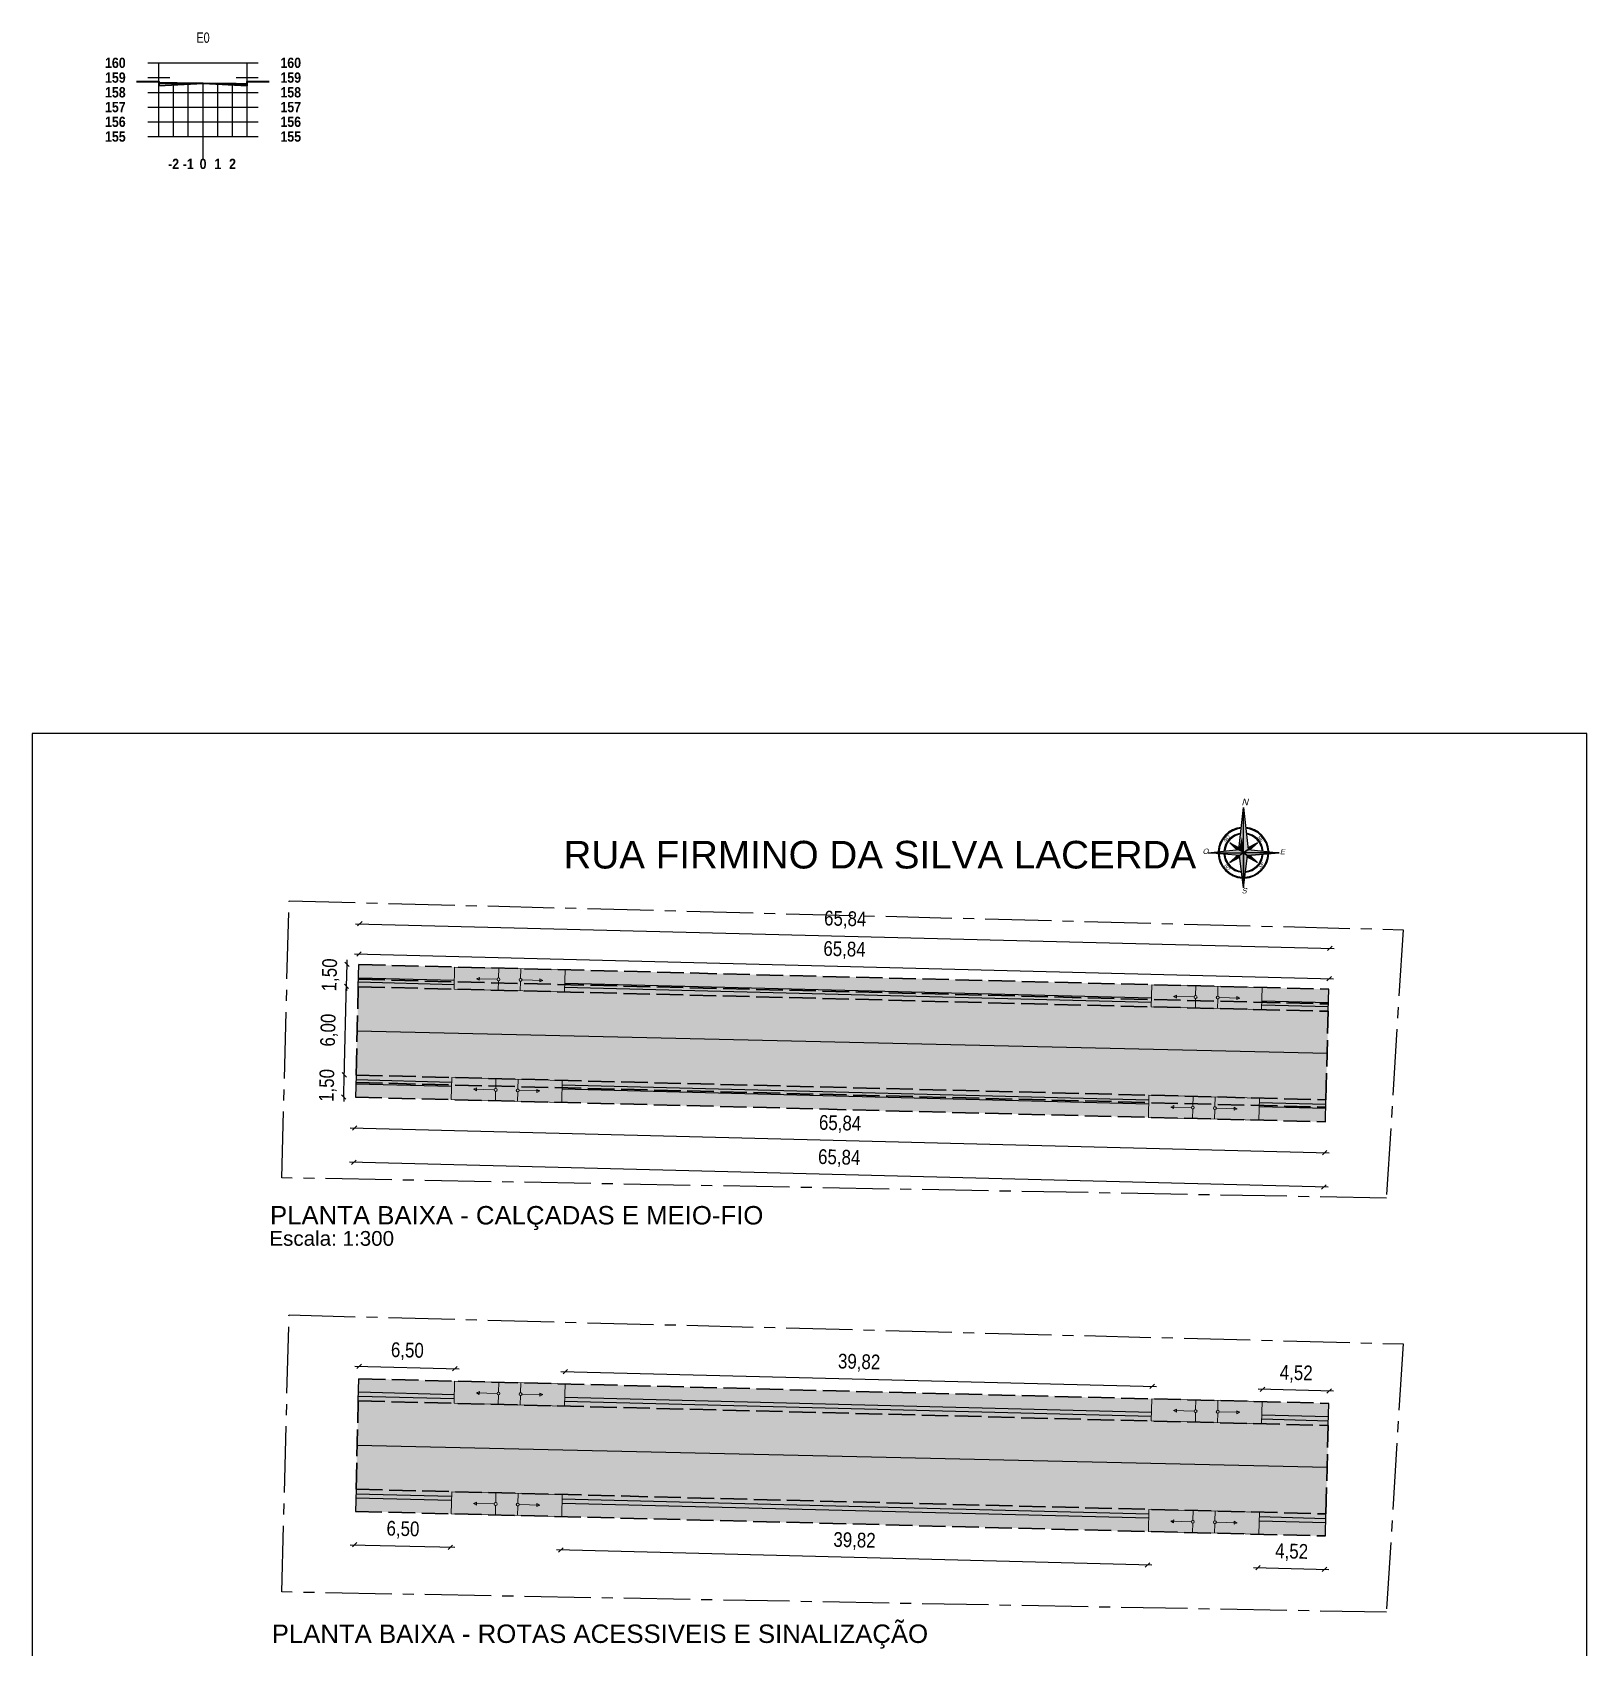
# Model space of a CAD drawing. Header units: feet. Extents: x 203667 to 205527, y 9204857 to 9205156.
# Drawn here: x 205421.6 to 205527, y 9205030.6 to 9205140.2 of the extents above; entities that cross this region are included whole.
import ezdxf

# ---------------------------------------------------------------- set-up
doc = ezdxf.new("R2010")
doc.units = ezdxf.units.FT
doc.header["$LTSCALE"] = 0.3
doc.header["$MEASUREMENT"] = 0
doc.linetypes.add('ACAD_ISO02W100', pattern=[15, 12, -3])
doc.linetypes.add('CENTER2', pattern=[1.125, 0.75, -0.125, 0.125, -0.125])
for name, color, linetype in [('_EIXO PROJETADO', 2, 'Continuous'), ('C-ROAD-CNTR-N', 92, 'Continuous'), ('C-ROAD-PROF-TTLB', 5, 'Continuous'), ('C-ROAD-SCTN-GRID', 7, 'Continuous'), ('C-ROAD-SCTN-TEXT', 7, 'Continuous'), ('C-ROAD-SCTN-TICK', 7, 'Continuous'), ('C-ROAD-SCTN-TITL', 92, 'Continuous'), ('Calçada Projetada', 20, 'Continuous'), ('cotas1', 7, 'Continuous'), ('NORTE', 7, 'Continuous'), ('Pavimento projetado', 51, 'Continuous'), ('SINALIZACAO', 1, 'Continuous')]:
    doc.layers.add(name, color=color, linetype=linetype)
for name, color, linetype, lineweight in [('Alvenaria de 1 Vez', 6, 'ACAD_ISO02W100', 35), ('C-ROAD-PROF', 1, 'Continuous', 35), ('Cotas Acessibilidade', 5, 'Continuous', 25), ('Cotas Calçadas', 7, 'Continuous', 25), ('MEIO FIO PROJETADO', 7, 'ACAD_ISO02W100', 35), ('PENA015', 1, 'Continuous', 15)]:
    doc.layers.add(name, color=color, linetype=linetype, lineweight=lineweight)
doc.styles.add('COTAS', font='ariblk.ttf', dxfattribs={"width": 0.75})
doc.styles.add('Roman', font='arial.ttf', dxfattribs={"height": 2})
doc.styles.add('SUPERFRENCH', font='SUF_____.pfb', dxfattribs={"oblique": 15, "height": 2})
doc.styles.add('TARCISIO', font='swissci.ttf')
doc.dimstyles.new('Cota Alvenaria', dxfattribs={"dimtxt": 1, "dimasz": 0.3, "dimexe": 1, "dimexo": 1, "dimgap": 0.5, "dimtad": 1, "dimzin": 4, "dimtxsty": 'TARCISIO', "dimblk": 'OBLIQUE', "dimcen": -2, "dimdle": 0.3, "dimse1": 1, "dimse2": 1, "dimclrd": 256, "dimclre": 256, "dimclrt": 6, "dimadec": 0, "dimazin": 0, "dimtfac": 1, "dimtix": 1, "dimtmove": 0, "dimatfit": 3, "dimldrblk": 'DOT', "dimfxl": 1, "dimlwd": -1, "dimlwe": -1, "dimarcsym": 0})
doc.dimstyles.new('Cota Calçadas', dxfattribs={"dimtxt": 1, "dimasz": 0.3, "dimexe": 1, "dimexo": 1, "dimgap": 0.5, "dimtad": 1, "dimzin": 4, "dimtxsty": 'TARCISIO', "dimblk": 'OBLIQUE', "dimcen": -2, "dimdle": 0.3, "dimse1": 1, "dimse2": 1, "dimclrd": 256, "dimclre": 256, "dimclrt": 256, "dimadec": 0, "dimazin": 0, "dimtfac": 1, "dimtix": 1, "dimtmove": 0, "dimatfit": 3, "dimldrblk": 'DOT', "dimfxl": 1, "dimlwd": -1, "dimlwe": -1, "dimarcsym": 0})
doc.dimstyles.new('Cota Piso Tatil', dxfattribs={"dimtxt": 1, "dimasz": 0.3, "dimexe": 1, "dimexo": 1, "dimgap": 0.5, "dimtad": 1, "dimzin": 4, "dimtxsty": 'TARCISIO', "dimblk": 'OBLIQUE', "dimcen": -2, "dimdle": 0.3, "dimse1": 1, "dimse2": 1, "dimclrd": 256, "dimclre": 256, "dimclrt": 5, "dimadec": 0, "dimazin": 0, "dimtfac": 1, "dimtix": 1, "dimtmove": 0, "dimatfit": 3, "dimldrblk": 'DOT', "dimfxl": 1, "dimlwd": -1, "dimlwe": -1, "dimarcsym": 0})

# ---------------------------------------------------------------- blocks, each defined once
blk = doc.blocks.new('r150')
at = {"linetype": 'Continuous'}
h = blk.add_hatch(color=4, dxfattribs=at)
h.dxf.hatch_style = 1
edge = h.paths.add_edge_path()
edge.add_arc((0, 0.91), 0.1, 180, 270, ccw=False)
edge.add_line((-0.1, 0.91), (-1.3, 0.91))
edge.add_line((-1.3, 0.91), (-1.3, 0.81))
edge.add_line((-1.3, 0.81), (-1.5, 0.91))
edge.add_line((-1.5, 0.91), (-1.3, 1.01))
edge.add_line((-1.3, 1.01), (-1.3, 0.91))
edge.add_line((-1.3, 0.91), (-0.1, 0.91))
edge.add_arc((0, 0.91), 0.1, 90, 180, ccw=False)
edge.add_line((0, 1.01), (0, 1.65))
edge.add_line((0, 1.65), (-3, 1.65))
edge.add_line((-3, 1.65), (-3, 0.15))
edge.add_line((-3, 0.15), (0, 0.15))
edge.add_line((0, 0.15), (0, 0.81))
edge = h.paths.add_edge_path()
edge.add_arc((1.5, 0.91), 0.1, 180, 270, ccw=False)
edge.add_arc((1.5, 0.91), 0.1, 90, 180, ccw=False)
edge.add_line((1.5, 1.01), (1.5, 1.65))
edge.add_line((1.5, 1.65), (0, 1.65))
edge.add_line((0, 1.65), (0, 1.01))
edge.add_arc((0, 0.91), 0.1, 0, 90, ccw=False)
edge.add_arc((0, 0.91), 0.1, -90, 0, ccw=False)
edge.add_line((0, 0.81), (0, 0.15))
edge.add_line((0, 0.15), (1.5, 0.15))
edge.add_line((1.5, 0.15), (1.5, 0.81))
edge = h.paths.add_edge_path()
edge.add_line((4.5, 1.65), (1.5, 1.65))
edge.add_line((1.5, 1.65), (1.5, 1.01))
edge.add_arc((1.5, 0.91), 0.1, 0, 90, ccw=False)
edge.add_line((1.6, 0.91), (2.8, 0.91))
edge.add_line((2.8, 0.91), (2.8, 1.01))
edge.add_line((2.8, 1.01), (3, 0.91))
edge.add_line((3, 0.91), (2.8, 0.81))
edge.add_line((2.8, 0.81), (2.8, 0.91))
edge.add_line((2.8, 0.91), (1.6, 0.91))
edge.add_arc((1.5, 0.91), 0.1, -90, 0, ccw=False)
edge.add_line((1.5, 0.81), (1.5, 0.15))
edge.add_line((1.5, 0.15), (4.5, 0.15))
edge.add_line((4.5, 0.15), (4.5, 1.65))
at = {"layer": 'PENA015', "color": 7}
for points in [[(-3, 0.15), (-3, 1.65)], [(-3, 1.65), (4.5, 1.65)], [(0, 1.01), (0, 1.65)], [(1.5, 1.01), (1.5, 1.65)], [(4.5, 0.15), (4.5, 1.65)], [(-3, 0.15), (4.5, 0.15)], [(-1.3, 1.01), (-1.5, 0.91), (-1.3, 0.81)], [(-1.5, 0.91), (-0.1, 0.91)], [(-1.3, 0.81), (-1.3, 1.01)], [(0, 0.15), (0, 0.81)], [(1.5, 0.81), (1.5, 0.15)], [(1.6, 0.91), (3, 0.91)], [(2.8, 0.81), (2.8, 1.01)], [(2.8, 1.01), (3, 0.91), (2.8, 0.81)]]:
    blk.add_lwpolyline(points, dxfattribs=at)
for centre in [(0, 0.91), (1.5, 0.91)]:
    blk.add_circle(centre, 0.1, dxfattribs=at)
blk = doc.blocks.new('*U61')
at = {"layer": 'NORTE', "color": 252, "linetype": 'Continuous'}
for points in [[(0.236, 2.003), (0.962, 1.141), (1.127, 1.112)], [(2.264, 2.249), (1.127, 1.112), (1.322, 1.078)], [(1.156, 0.948), (1.127, 1.112), (0.244, 0.23)], [(1.127, 1.112), (1.156, 0.948), (2.018, 0.221)]]:
    blk.add_solid(points, dxfattribs=at)
blk = doc.blocks.new('*U62')
at = {"layer": 'NORTE', "color": 252, "linetype": 'Continuous'}
for points in [[(0.535, 1.216), (0.922, 1.09), (0.962, 1.141)], [(1.022, 1.704), (1.034, 1.355), (1.092, 1.308)], [(1.156, 0.948), (1.104, 0.907), (1.231, 0.521)], [(1.322, 1.078), (1.37, 1.019), (1.718, 1.008)]]:
    blk.add_solid(points, dxfattribs=at)
blk = doc.blocks.new('*U63')
at = {"layer": 'NORTE', "linetype": 'Continuous'}
for points in [[(1.494, 1.556), (2.264, 2.249), (1.092, 1.308)], [(1.494, 1.556), (1.127, 1.112), (2.264, 2.249)], [(1.494, 1.556), (1.092, 1.308), (1.127, 1.112)]]:
    blk.add_solid(points, dxfattribs=at)
blk = doc.blocks.new('*U64')
at = {"layer": 'NORTE', "linetype": 'Continuous'}
for points in [[(0.236, 2.003), (1.034, 1.352), (1.034, 1.355)], [(0.236, 2.003), (1.127, 1.112), (1.034, 1.352)], [(0.535, 1.216), (0.958, 1.142), (0.905, 1.204)], [(1.022, 1.704), (1.092, 1.308), (1.14, 1.346)], [(1.034, 1.352), (1.127, 1.112), (1.092, 1.308)], [(1.127, 1.112), (0.962, 1.141), (0.244, 0.23)], [(1.127, 1.112), (1.366, 1.019), (1.322, 1.078)], [(1.127, 1.112), (2.018, 0.221), (1.366, 1.019)], [(1.156, 0.943), (1.231, 0.521), (1.219, 0.891)], [(1.36, 1.125), (1.322, 1.078), (1.718, 1.008)], [(1.366, 1.019), (2.018, 0.221), (1.37, 1.019)]]:
    blk.add_solid(points, dxfattribs=at)
blk = doc.blocks.new('norte01')
at = {"layer": 'NORTE'}
for p, q in [((-0.098, 0.141), (0, 1.26)), ((0, 1.26), (0.114, 0.163)), ((-1.248, 0), (-0.096, 0.137)), ((0, 0), (-1.248, 0)), ((0.114, 0.163), (1.608, 0)), ((-0.098, -0.141), (0, 0)), ((0, -1.26), (-0.098, -0.141)), ((0.114, -0.163), (0, -1.26)), ((1.608, 0), (0.114, -0.163))]:
    blk.add_line(p, q, dxfattribs=at)
for points in [[(0, 1.26), (0, 0), (-0.096, 0.137)], [(-0.161, 0.129), (-0.096, 0.137), (-0.345, 0.492)], [(0.114, 0.163), (0.345, 0.492), (0.104, 0.235)], [(-0.161, -0.129), (-0.096, -0.137), (-0.345, -0.492)], [(0, -1.26), (0, 0), (-0.096, -0.137)], [(0, 0), (1.608, 0), (0.114, -0.163)], [(0.114, -0.163), (0.345, -0.492), (0.104, -0.235)]]:
    blk.add_lwpolyline(points, close=True, dxfattribs=at)
for points in [[(0, 1.26), (0, 0)], [(-1.248, 0), (1.608, 0)], [(-1.248, 0), (1.608, 0)], [(-1.248, 0), (-0.096, -0.137)], [(0, 0), (-0.345, 0.492)], [(-0.345, 0.492), (-0.161, 0.129)], [(-0.345, 0.492), (-0.089, 0.219)], [(0, 0), (0.345, 0.492)], [(0.345, 0.492), (0.104, 0.235)], [(0.345, 0.492), (0.174, 0.156)], [(0, 0), (-0.345, -0.492)], [(-0.345, -0.492), (-0.161, -0.129)], [(-0.345, -0.492), (-0.091, -0.222)], [(0, -1.26), (0, 0)], [(0, 0), (0.345, -0.492)], [(0.345, -0.492), (0.104, -0.235)], [(0.345, -0.492), (0.174, -0.156)]]:
    blk.add_lwpolyline(points, dxfattribs=at)
for radius, start, end in [(0.9, 92.02127, 177.36189), (0.871, 92.25745, 177.04553), (0.697, 94.09236, 174.58271), (0.668, 94.49244, 174.04444), (0.9, 4.94314, 87.61114), (0.871, 5.3202, 87.33176), (0.697, 8.26104, 85.15907), (0.668, 8.90525, 84.68478), (0.9, 182.63811, 267.97873), (0.871, 182.95447, 267.74255), (0.697, 185.41729, 265.90764), (0.668, 185.95556, 265.50756), (0.9, 272.38886, 355.05686), (0.871, 272.66824, 354.6798), (0.697, 274.84093, 351.73896), (0.668, 275.31522, 351.09475)]:
    blk.add_arc((0, 0), radius, start, end, dxfattribs=at)
at = {"layer": 'NORTE', "color": 254, "linetype": 'Continuous', "rotation": 314.9999999999994}
for name in ['*U61', '*U62']:
    blk.add_blockref(name, (-1.583, 0.01), dxfattribs=at)
at = {"layer": 'NORTE', "linetype": 'Continuous', "rotation": 314.9999999999994}
for name in ['*U64', '*U63']:
    blk.add_blockref(name, (-1.583, 0.01), dxfattribs=at)
at = {"layer": 'NORTE', "style": 'SUPERFRENCH', "oblique": 15}
for s, height, rotation, p in [('O', 0.192, 270, (-0.046, 1.457)), ('SO', 0.12, 225, (-0.459, 0.718)), ('NO', 0.12, 315, (0.361, 0.651)), ('S', 0.192, 270, (-1.445, 0.065)), ('N', 0.24, 270, (1.68, 0.072)), ('SE', 0.12, 315, (-0.588, -0.585)), ('NE', 0.12, 225, (0.536, -0.47)), ('E', 0.192, 270, (-0.055, -1.291))]:
    blk.add_text(s, height=height, rotation=rotation, dxfattribs=at).set_placement(p)
blk = doc.blocks.new('_Oblique')
at = {"layer": 'cotas1', "color": 0, "lineweight": -2}
blk.add_line((-0.5, -0.5), (0.5, 0.5), dxfattribs=at)
blk = doc.blocks.new('*D457')
at = {"layer": 'Cotas Calçadas', "transparency": 16777216}
for p, q in [((205442.69, 9205068), (205442.73, 9205069.5)), ((205442.73, 9205069.5), (205442.74, 9205069.8)), ((205442.69, 9205068), (205442.69, 9205067.7))]:
    blk.add_line(p, q, dxfattribs=at)
at = {"layer": 'Defpoints', "color": 0, "transparency": 16777216}
for p in [(205442.73, 9205069.5), (205443.53, 9205069.48), (205443.49, 9205067.98)]:
    blk.add_point(p, dxfattribs=at)
at = {"layer": 'Cotas Calçadas', "transparency": 16777216, "xscale": 0.3, "yscale": 0.3, "zscale": 0.3}
for p, rotation in [((205442.73, 9205069.5), 268.5466006786448), ((205442.69, 9205068), 88.5466006786449)]:
    blk.add_blockref('_Oblique', p, dxfattribs=dict(at, rotation=rotation))
at = {"layer": 'Cotas Calçadas', "transparency": 16777216, "insert": (205441.62, 9205068.78), "char_height": 1, "attachment_point": 5, "rotation": 88.5466, "style": 'TARCISIO'}
blk.add_mtext('1,50', dxfattribs=at)
blk = doc.blocks.new('_Dot')
at = {"color": 0, "linetype": 'ByBlock', "lineweight": -2}
blk.add_line((-0.5, 0), (-1, 0), dxfattribs=at)
at = {"color": 0, "linetype": 'ByBlock', "const_width": 0.5}
blk.add_lwpolyline([(-0.25, 0, 1), (0.25, 0, 1)], format="xyb", close=True, dxfattribs=at)
blk = doc.blocks.new('*D458')
at = {"layer": 'Cotas Calçadas', "transparency": 16777216}
blk.add_line((205442.72, 9205069.2), (205442.89, 9205075.8), dxfattribs=at)
at = {"layer": 'Defpoints', "color": 0, "transparency": 16777216}
for p in [(205442.88, 9205075.5), (205443.68, 9205075.48), (205443.53, 9205069.48)]:
    blk.add_point(p, dxfattribs=at)
at = {"layer": 'Cotas Calçadas', "transparency": 16777216, "xscale": 0.3, "yscale": 0.3, "zscale": 0.3}
for p, rotation in [((205442.88, 9205075.5), 88.54660067864485), ((205442.73, 9205069.5), 268.5466006786448)]:
    blk.add_blockref('_Oblique', p, dxfattribs=dict(at, rotation=rotation))
at = {"layer": 'Cotas Calçadas', "transparency": 16777216, "insert": (205441.71, 9205072.53), "char_height": 1, "attachment_point": 5, "rotation": 88.5466, "style": 'TARCISIO'}
blk.add_mtext('6,00', dxfattribs=at)
blk = doc.blocks.new('*D459')
at = {"layer": 'Cotas Calçadas', "transparency": 16777216}
for p, q in [((205442.88, 9205075.5), (205442.92, 9205077)), ((205442.92, 9205077), (205442.93, 9205077.3)), ((205442.88, 9205075.5), (205442.88, 9205075.2))]:
    blk.add_line(p, q, dxfattribs=at)
at = {"layer": 'Defpoints', "color": 0, "transparency": 16777216}
for p in [(205442.92, 9205077), (205443.72, 9205076.98), (205443.68, 9205075.48)]:
    blk.add_point(p, dxfattribs=at)
at = {"layer": 'Cotas Calçadas', "transparency": 16777216, "xscale": 0.3, "yscale": 0.3, "zscale": 0.3}
for p, rotation in [((205442.92, 9205077), 268.5466006786448), ((205442.88, 9205075.5), 88.5466006786449)]:
    blk.add_blockref('_Oblique', p, dxfattribs=dict(at, rotation=rotation))
at = {"layer": 'Cotas Calçadas', "transparency": 16777216, "insert": (205441.81, 9205076.28), "char_height": 1, "attachment_point": 5, "rotation": 88.5466, "style": 'TARCISIO'}
blk.add_mtext('1,50', dxfattribs=at)
blk = doc.blocks.new('*D460')
at = {"layer": 'Cotas Calçadas', "transparency": 16777216}
blk.add_line((205443.43, 9205077.7), (205509.85, 9205076.01), dxfattribs=at)
at = {"layer": 'Defpoints', "color": 0, "transparency": 16777216}
for p in [(205509.55, 9205076.02), (205443.68, 9205075.48), (205509.49, 9205073.81)]:
    blk.add_point(p, dxfattribs=at)
at = {"layer": 'Cotas Calçadas', "transparency": 16777216, "xscale": 0.3, "yscale": 0.3, "zscale": 0.3}
for p, rotation in [((205443.73, 9205077.69), 178.5466006750835), ((205509.55, 9205076.02), 358.5466006750836)]:
    blk.add_blockref('_Oblique', p, dxfattribs=dict(at, rotation=rotation))
at = {"layer": 'Cotas Calçadas', "transparency": 16777216, "insert": (205476.67, 9205077.95), "char_height": 1, "attachment_point": 5, "rotation": 358.5466, "style": 'TARCISIO'}
blk.add_mtext('65,84', dxfattribs=at)
blk = doc.blocks.new('*D461')
at = {"layer": 'Cotas Calçadas', "transparency": 16777216}
blk.add_line((205443.13, 9205065.9), (205509.55, 9205064.22), dxfattribs=at)
at = {"layer": 'Defpoints', "color": 0, "transparency": 16777216}
for p in [(205443.53, 9205069.48), (205509.34, 9205067.81), (205509.25, 9205064.22)]:
    blk.add_point(p, dxfattribs=at)
at = {"layer": 'Cotas Calçadas', "transparency": 16777216, "xscale": 0.3, "yscale": 0.3, "zscale": 0.3}
for p, rotation in [((205443.43, 9205065.89), 178.5466006767079), ((205509.25, 9205064.22), 358.5466006767079)]:
    blk.add_blockref('_Oblique', p, dxfattribs=dict(at, rotation=rotation))
at = {"layer": 'Cotas Calçadas', "transparency": 16777216, "insert": (205476.37, 9205066.15), "char_height": 1, "attachment_point": 5, "rotation": 358.5466, "style": 'TARCISIO'}
blk.add_mtext('65,84', dxfattribs=at)
blk = doc.blocks.new('*D462')
at = {"layer": 'Cotas Calçadas', "transparency": 16777216}
blk.add_line((205509.49, 9205061.89), (205443.08, 9205063.58), dxfattribs=at)
at = {"layer": 'Defpoints', "color": 0, "transparency": 16777216}
for p in [(205443.49, 9205067.98), (205509.3, 9205066.31), (205443.38, 9205063.57)]:
    blk.add_point(p, dxfattribs=at)
at = {"layer": 'Cotas Calçadas', "transparency": 16777216, "xscale": 0.3, "yscale": 0.3, "zscale": 0.3}
for p, rotation in [((205443.38, 9205063.57), 178.5466006799509), ((205509.19, 9205061.9), 358.5466006799509)]:
    blk.add_blockref('_Oblique', p, dxfattribs=dict(at, rotation=rotation))
at = {"layer": 'Cotas Calçadas', "color": 6, "transparency": 16777216, "insert": (205476.31, 9205063.83), "char_height": 1, "attachment_point": 5, "rotation": 358.5466, "style": 'TARCISIO'}
blk.add_mtext('65,84', dxfattribs=at)
blk = doc.blocks.new('*D463')
at = {"layer": 'Cotas Calçadas', "transparency": 16777216}
blk.add_line((205443.49, 9205079.75), (205509.9, 9205078.07), dxfattribs=at)
at = {"layer": 'Defpoints', "color": 0, "transparency": 16777216}
for p in [(205509.6, 9205078.08), (205443.72, 9205076.98), (205509.53, 9205075.31)]:
    blk.add_point(p, dxfattribs=at)
at = {"layer": 'Cotas Calçadas', "transparency": 16777216, "xscale": 0.3, "yscale": 0.3, "zscale": 0.3}
for p, rotation in [((205443.79, 9205079.75), 178.5466006783291), ((205509.6, 9205078.08), 358.5466006783291)]:
    blk.add_blockref('_Oblique', p, dxfattribs=dict(at, rotation=rotation))
at = {"layer": 'Cotas Calçadas', "color": 6, "transparency": 16777216, "insert": (205476.72, 9205080.01), "char_height": 1, "attachment_point": 5, "rotation": 358.5466, "style": 'TARCISIO'}
blk.add_mtext('65,84', dxfattribs=at)
blk = doc.blocks.new('*D464')
at = {"layer": 'Cotas Acessibilidade', "transparency": 16777216}
blk.add_line((205443.44, 9205049.73), (205450.53, 9205049.55), dxfattribs=at)
at = {"layer": 'Defpoints', "color": 0, "transparency": 16777216}
for p in [(205450.23, 9205049.56), (205443.69, 9205047.71), (205450.18, 9205047.55, 0)]:
    blk.add_point(p, dxfattribs=at)
at = {"layer": 'Cotas Acessibilidade', "transparency": 16777216, "xscale": 0.3, "yscale": 0.3, "zscale": 0.3}
for p, rotation in [((205443.74, 9205049.73), 178.546600645918), ((205450.23, 9205049.56), 358.546600645918)]:
    blk.add_blockref('_Oblique', p, dxfattribs=dict(at, rotation=rotation))
at = {"layer": 'Cotas Acessibilidade', "color": 5, "transparency": 16777216, "insert": (205447.01, 9205050.74), "char_height": 1, "attachment_point": 5, "rotation": 358.5466, "style": 'TARCISIO'}
blk.add_mtext('6,50', dxfattribs=at)
blk = doc.blocks.new('*D465')
at = {"layer": 'Cotas Acessibilidade', "transparency": 16777216}
blk.add_line((205457.43, 9205049.38), (205497.84, 9205048.35), dxfattribs=at)
at = {"layer": 'Defpoints', "color": 0, "transparency": 16777216}
for p in [(205497.54, 9205048.36), (205457.68, 9205047.36, 0), (205497.49, 9205046.35, 0)]:
    blk.add_point(p, dxfattribs=at)
at = {"layer": 'Cotas Acessibilidade', "transparency": 16777216, "xscale": 0.3, "yscale": 0.3, "zscale": 0.3}
for p, rotation in [((205457.73, 9205049.37), 178.5466006867713), ((205497.54, 9205048.36), 358.5466006867713)]:
    blk.add_blockref('_Oblique', p, dxfattribs=dict(at, rotation=rotation))
at = {"layer": 'Cotas Acessibilidade', "color": 5, "transparency": 16777216, "insert": (205477.66, 9205049.96), "char_height": 1, "attachment_point": 5, "rotation": 358.5466, "style": 'TARCISIO'}
blk.add_mtext('39,82', dxfattribs=at)
blk = doc.blocks.new('*D466')
at = {"layer": 'Cotas Acessibilidade', "transparency": 16777216}
blk.add_line((205509.85, 9205048.05), (205504.73, 9205048.18), dxfattribs=at)
at = {"layer": 'Defpoints', "color": 0, "transparency": 16777216}
for p in [(205505.03, 9205048.17), (205504.98, 9205046.16, 0), (205509.5, 9205046.04, 0)]:
    blk.add_point(p, dxfattribs=at)
at = {"layer": 'Cotas Acessibilidade', "transparency": 16777216, "xscale": 0.3, "yscale": 0.3, "zscale": 0.3}
for p, rotation in [((205505.03, 9205048.17), 178.5466006644256), ((205509.55, 9205048.06), 358.5466006644256)]:
    blk.add_blockref('_Oblique', p, dxfattribs=dict(at, rotation=rotation))
at = {"layer": 'Cotas Acessibilidade', "color": 5, "transparency": 16777216, "insert": (205507.32, 9205049.21), "char_height": 1, "attachment_point": 5, "rotation": 358.5466, "style": 'TARCISIO'}
blk.add_mtext('4,52', dxfattribs=at)
blk = doc.blocks.new('*D467')
at = {"layer": 'Cotas Acessibilidade', "transparency": 16777216}
blk.add_line((205504.43, 9205036.07), (205509.54, 9205035.94), dxfattribs=at)
at = {"layer": 'Defpoints', "color": 0, "transparency": 16777216}
for p in [(205504.81, 9205039.51), (205509.33, 9205039.39), (205509.24, 9205035.95)]:
    blk.add_point(p, dxfattribs=at)
at = {"layer": 'Cotas Acessibilidade', "transparency": 16777216, "xscale": 0.3, "yscale": 0.3, "zscale": 0.3}
for p, rotation in [((205504.73, 9205036.06), 178.5466006872495), ((205509.24, 9205035.95), 358.5466006872495)]:
    blk.add_blockref('_Oblique', p, dxfattribs=dict(at, rotation=rotation))
at = {"layer": 'Cotas Acessibilidade', "color": 5, "transparency": 16777216, "insert": (205507.01, 9205037.1), "char_height": 1, "attachment_point": 5, "rotation": 358.5466, "style": 'TARCISIO'}
blk.add_mtext('4,52', dxfattribs=at)
blk = doc.blocks.new('*D468')
at = {"layer": 'Cotas Acessibilidade', "transparency": 16777216}
blk.add_line((205497.53, 9205036.25), (205457.12, 9205037.27), dxfattribs=at)
at = {"layer": 'Defpoints', "color": 0, "transparency": 16777216}
for p in [(205457.51, 9205040.71, 0), (205497.32, 9205039.7, 0), (205457.42, 9205037.26)]:
    blk.add_point(p, dxfattribs=at)
at = {"layer": 'Cotas Acessibilidade', "transparency": 16777216, "xscale": 0.3, "yscale": 0.3, "zscale": 0.3}
for p, rotation in [((205457.42, 9205037.26), 178.5466006787372), ((205497.23, 9205036.25), 358.5466006787372)]:
    blk.add_blockref('_Oblique', p, dxfattribs=dict(at, rotation=rotation))
at = {"layer": 'Cotas Acessibilidade', "color": 5, "transparency": 16777216, "insert": (205477.35, 9205037.86), "char_height": 1, "attachment_point": 5, "rotation": 358.5466, "style": 'TARCISIO'}
blk.add_mtext('39,82', dxfattribs=at)
blk = doc.blocks.new('*D469')
at = {"layer": 'Cotas Acessibilidade', "transparency": 16777216}
blk.add_line((205443.13, 9205037.63), (205450.23, 9205037.45), dxfattribs=at)
at = {"layer": 'Defpoints', "color": 0, "transparency": 16777216}
for p in [(205443.52, 9205041.06, 0), (205450.01, 9205040.9, 0), (205449.93, 9205037.45)]:
    blk.add_point(p, dxfattribs=at)
at = {"layer": 'Cotas Acessibilidade', "transparency": 16777216, "xscale": 0.3, "yscale": 0.3, "zscale": 0.3}
for p, rotation in [((205443.43, 9205037.62), 178.5466006793865), ((205449.93, 9205037.45), 358.5466006793864)]:
    blk.add_blockref('_Oblique', p, dxfattribs=dict(at, rotation=rotation))
at = {"layer": 'Cotas Acessibilidade', "color": 5, "transparency": 16777216, "insert": (205446.71, 9205038.63), "char_height": 1, "attachment_point": 5, "rotation": 358.5466, "style": 'TARCISIO'}
blk.add_mtext('6,50', dxfattribs=at)

msp = doc.modelspace()

# ---------------------------------------------------------------- hatches: boundary and pattern name
at = {"layer": 'Calçada Projetada'}
h = msp.add_hatch(color=256, dxfattribs=at)
h.dxf.hatch_style = 1
h.paths.add_polyline_path([(205443.716, 9205076.979), (205443.678, 9205075.479), (205509.492, 9205073.809), (205509.53, 9205075.309)])
h = msp.add_hatch(color=256, dxfattribs=at)
h.dxf.hatch_style = 1
h.paths.add_polyline_path([(205443.526, 9205069.481), (205443.488, 9205067.982), (205509.302, 9205066.312), (205509.34, 9205067.811)])
h = msp.add_hatch(color=256, dxfattribs=at)
h.dxf.hatch_style = 1
h.paths.add_polyline_path([(205443.716, 9205048.886), (205443.678, 9205047.386), (205509.492, 9205045.716), (205509.53, 9205047.216)])
h = msp.add_hatch(color=256, dxfattribs=at)
h.dxf.hatch_style = 1
h.paths.add_polyline_path([(205443.526, 9205041.388), (205443.488, 9205039.889), (205509.302, 9205038.219), (205509.34, 9205039.718)])
at = {"layer": 'Pavimento projetado', "lineweight": 20}
h = msp.add_hatch(color=256, dxfattribs=at)
h.dxf.hatch_style = 1
h.paths.add_polyline_path([(205509.492, 9205073.809), (205443.678, 9205075.479), (205443.526, 9205069.481), (205509.34, 9205067.811)])
h = msp.add_hatch(color=256, dxfattribs=at)
h.dxf.hatch_style = 1
h.paths.add_polyline_path([(205509.492, 9205045.716), (205443.678, 9205047.386), (205443.526, 9205041.388), (205509.34, 9205039.718)])

# ---------------------------------------------------------------- linework, layer by layer
at = {"layer": '_EIXO PROJETADO', "linetype": 'CENTER2', "ltscale": 20}
for points in [[(205438.979, 9205081.306), (205514.567, 9205079.341), (205513.442, 9205061.136), (205438.49, 9205062.513)], [(205438.979, 9205053.213), (205514.567, 9205051.248), (205513.442, 9205033.043), (205438.49, 9205034.42)]]:
    msp.add_lwpolyline(points, close=True, dxfattribs=at)
at = {"layer": 'Alvenaria de 1 Vez', "ltscale": 0.5}
for p, q in [((205443.716, 9205076.979), (205509.53, 9205075.309)), ((205443.488, 9205067.982), (205509.302, 9205066.312)), ((205443.716, 9205048.886), (205509.53, 9205047.216)), ((205443.488, 9205039.889), (205509.302, 9205038.219))]:
    msp.add_line(p, q, dxfattribs=at)
at = {"layer": 'C-ROAD-CNTR-N', "color": 98, "linetype": 'Continuous', "lineweight": -3, "flags": 128}
for points in [[(205443.602, 9205072.48), (205509.42, 9205070.979)], [(205443.602, 9205072.48), (205509.42, 9205070.979)], [(205443.602, 9205044.387), (205509.42, 9205042.886)], [(205443.602, 9205044.387), (205509.42, 9205042.886)]]:
    msp.add_lwpolyline(points, dxfattribs=at)
at = {"layer": 'C-ROAD-PROF', "color": 5, "linetype": 'Continuous', "lineweight": 40, "ltscale": 2}
msp.add_lwpolyline([(205428.637, 9205136.873), (205430.137, 9205136.873), (205430.137, 9205136.614), (205433.146, 9205136.763), (205436.137, 9205136.613), (205436.137, 9205136.879), (205437.637, 9205136.879)], dxfattribs=at)
at = {"layer": 'C-ROAD-PROF-TTLB', "color": 5, "linetype": 'Continuous', "lineweight": -3}
for p, q in [((205430.146, 9205133.143), (205430.146, 9205138.143)), ((205430.146, 9205138.143), (205436.146, 9205138.143)), ((205436.146, 9205133.143), (205436.146, 9205138.143)), ((205430.146, 9205133.143), (205436.146, 9205133.143))]:
    msp.add_line(p, q, dxfattribs=at)
at = {"layer": 'C-ROAD-SCTN-GRID', "color": 251, "linetype": 'Continuous', "lineweight": -3}
for p, q in [((205430.146, 9205136.143), (205436.146, 9205136.143)), ((205431.146, 9205133.143), (205431.146, 9205136.783)), ((205432.146, 9205133.143), (205432.146, 9205136.774)), ((205433.146, 9205133.143), (205433.146, 9205136.763)), ((205434.146, 9205133.143), (205434.146, 9205136.752)), ((205435.146, 9205133.143), (205435.146, 9205136.741)), ((205430.146, 9205135.143), (205436.146, 9205135.143)), ((205430.146, 9205134.143), (205436.146, 9205134.143)), ((205430.146, 9205133.143), (205436.146, 9205133.143))]:
    msp.add_line(p, q, dxfattribs=at)
at = {"layer": 'C-ROAD-SCTN-TICK', "color": 7, "linetype": 'Continuous', "lineweight": -3}
for p, q in [((205429.396, 9205138.143), (205430.896, 9205138.143)), ((205429.396, 9205137.143), (205430.896, 9205137.143)), ((205435.396, 9205138.143), (205436.896, 9205138.143)), ((205435.396, 9205137.143), (205436.896, 9205137.143)), ((205429.396, 9205136.143), (205430.896, 9205136.143)), ((205435.396, 9205136.143), (205436.896, 9205136.143)), ((205429.396, 9205135.143), (205430.896, 9205135.143)), ((205435.396, 9205135.143), (205436.896, 9205135.143)), ((205429.396, 9205134.143), (205430.896, 9205134.143)), ((205433.146, 9205131.643), (205433.146, 9205134.643)), ((205435.396, 9205134.143), (205436.896, 9205134.143)), ((205429.396, 9205133.143), (205430.896, 9205133.143)), ((205435.396, 9205133.143), (205436.896, 9205133.143))]:
    msp.add_line(p, q, dxfattribs=at)
at = {"layer": 'Calçada Projetada'}
for p, q in [((205443.678, 9205075.479), (205443.716, 9205076.979)), ((205509.492, 9205073.809), (205509.53, 9205075.309)), ((205443.526, 9205069.481), (205443.488, 9205067.982)), ((205509.302, 9205066.312), (205509.34, 9205067.811)), ((205443.678, 9205047.386), (205443.716, 9205048.886)), ((205509.492, 9205045.716), (205509.53, 9205047.216)), ((205443.526, 9205041.388), (205443.488, 9205039.889)), ((205509.302, 9205038.219), (205509.34, 9205039.718))]:
    msp.add_line(p, q, dxfattribs=at)
at = {"layer": 'Cotas Acessibilidade', "color": 5}
for p, q in [((205443.686, 9205075.804), (205450.183, 9205075.639)), ((205443.693, 9205076.084), (205450.19, 9205075.919)), ((205457.688, 9205075.729, 0), (205497.492, 9205074.719, 0)), ((205457.681, 9205075.449, 0), (205497.485, 9205074.439, 0)), ((205504.983, 9205074.249, 0), (205509.5, 9205074.134, 0)), ((205504.99, 9205074.529, 0), (205509.507, 9205074.414, 0)), ((205450.015, 9205068.991, 0), (205443.517, 9205069.156, 0)), ((205450.008, 9205068.712, 0), (205443.51, 9205068.876, 0)), ((205497.309, 9205067.511, 0), (205457.505, 9205068.521, 0)), ((205497.317, 9205067.791, 0), (205457.512, 9205068.801, 0)), ((205509.324, 9205067.207), (205504.807, 9205067.321)), ((205509.331, 9205067.486), (205504.814, 9205067.601)), ((205443.686, 9205047.711), (205450.183, 9205047.546)), ((205443.693, 9205047.991), (205450.19, 9205047.826)), ((205457.681, 9205047.356, 0), (205497.485, 9205046.346, 0)), ((205457.688, 9205047.636, 0), (205497.492, 9205046.626, 0)), ((205504.983, 9205046.156, 0), (205509.5, 9205046.041, 0)), ((205504.99, 9205046.436, 0), (205509.507, 9205046.321, 0)), ((205450.008, 9205040.618, 0), (205443.51, 9205040.783, 0)), ((205450.015, 9205040.898, 0), (205443.517, 9205041.063, 0)), ((205497.317, 9205039.698, 0), (205457.512, 9205040.708, 0)), ((205497.309, 9205039.418, 0), (205457.505, 9205040.428, 0)), ((205509.324, 9205039.114), (205504.807, 9205039.228)), ((205509.331, 9205039.393), (205504.814, 9205039.508))]:
    msp.add_line(p, q, dxfattribs=at)
at = {"layer": 'Cotas Calçadas'}
msp.add_lwpolyline([(205421.562, 9204921.002), (205527.029, 9204921.002), (205527.029, 9205092.656), (205421.562, 9205092.656)], close=True, dxfattribs=at)
at = {"layer": 'MEIO FIO PROJETADO', "ltscale": 0.5}
for p, q in [((205443.691, 9205075.979), (205509.505, 9205074.309)), ((205443.678, 9205075.479), (205509.492, 9205073.809)), ((205443.526, 9205069.481), (205509.34, 9205067.811)), ((205443.513, 9205068.981), (205509.327, 9205067.312)), ((205443.678, 9205047.386), (205509.492, 9205045.716)), ((205443.526, 9205041.388), (205509.34, 9205039.718))]:
    msp.add_line(p, q, dxfattribs=at)
at = {"layer": 'MEIO FIO PROJETADO', "color": 1, "ltscale": 0.5}
for p, q in [((205443.526, 9205069.481), (205443.678, 9205075.479)), ((205509.34, 9205067.811), (205509.492, 9205073.809)), ((205443.526, 9205041.388), (205443.678, 9205047.386)), ((205509.34, 9205039.718), (205509.492, 9205045.716))]:
    msp.add_line(p, q, dxfattribs=at)
at = {"layer": 'Pavimento projetado', "color": 1, "linetype": 'Continuous', "lineweight": 40}
msp.add_lwpolyline([(205430.146, 9205136.788), (205431.401, 9205136.782), (205433.146, 9205136.763), (205435.403, 9205136.738), (205436.146, 9205136.733)], dxfattribs=at)

# ---------------------------------------------------------------- block references
at = {"color": 0, "xscale": 1.910569547249986, "yscale": 1.910569547249986, "zscale": 1.910569547249986, "rotation": 90}
msp.add_blockref('norte01', (205503.745, 9205084.568), dxfattribs=at)
at = {"layer": 'SINALIZACAO', "extrusion": (1.53606e-10, 6.05415e-09, 1), "rotation": 178.5466006481493}
for p in [(205454.715, 9205076.85, 0.056), (205502.017, 9205075.65, 0.056), (205454.525, 9205069.352, 0.056), (205501.827, 9205068.152, 0.056), (205454.715, 9205048.757, 0.056), (205502.017, 9205047.557, 0.056), (205454.525, 9205041.259, 0.056), (205501.827, 9205040.059, 0.056)]:
    msp.add_blockref('r150', p, dxfattribs=at)

# ---------------------------------------------------------------- texts
at = {"linetype": 'Continuous', "style": 'Roman'}
for s, height, p in [('PLANTA BAIXA - CALÇADAS E MEIO-FIO', 1.25, (205437.69, 9205059.351)), ('Escala: 1:300', 1, (205437.644, 9205057.905)), ('PLANTA BAIXA - ROTAS ACESSIVEIS E SINALIZAÇÃO', 1.25, (205437.807, 9205030.964))]:
    msp.add_text(s, height=height, dxfattribs=at).set_placement(p)
at = {"linetype": 'Continuous', "insert": (205456.876, 9205085.372), "char_height": 1.875, "attachment_point": 1, "style": 'Roman'}
msp.add_mtext_dynamic_manual_height_columns(' RUA FIRMINO DA SILVA LACERDA', width=43.52356, gutter_width=10, heights=[0], dxfattribs=at)
at = {"layer": 'C-ROAD-SCTN-TEXT', "color": 7, "linetype": 'Continuous', "lineweight": -3, "char_height": 0.7, "style": 'COTAS'}
for s, insert, attachment_point in [('160', (205427.896, 9205138.143), 6), ('160', (205438.396, 9205138.143), 4), ('159', (205427.896, 9205137.143), 6), ('159', (205438.396, 9205137.143), 4), ('158', (205427.896, 9205136.143), 6), ('158', (205438.396, 9205136.143), 4), ('157', (205427.896, 9205135.143), 6), ('157', (205438.396, 9205135.143), 4), ('156', (205427.896, 9205134.143), 6), ('156', (205438.396, 9205134.143), 4), ('155', (205427.896, 9205133.143), 6), ('155', (205438.396, 9205133.143), 4), ('-2', (205431.146, 9205131.643), 2), ('-1', (205432.146, 9205131.643), 2), ('0', (205433.146, 9205131.643), 2), ('0', (205433.146, 9205131.643), 2), ('1', (205434.146, 9205131.643), 2), ('2', (205435.146, 9205131.643), 2)]:
    msp.add_mtext(s, dxfattribs=dict(at, insert=insert, attachment_point=attachment_point))
at = {"layer": 'C-ROAD-SCTN-TITL', "color": 92, "linetype": 'Continuous', "lineweight": -3, "insert": (205433.146, 9205139.497), "char_height": 0.7, "attachment_point": 8, "style": 'COTAS'}
msp.add_mtext('{\\fArial|b0|i0|c0|p2;E0}', dxfattribs=at)

# ---------------------------------------------------------------- dimensions: what is measured, and where the dimension line sits
at = {"layer": 'Cotas Acessibilidade'}
for p1, p2, distance, picture, middle in [((205443.686, 9205047.711), (205450.183, 9205047.546, 0), 2.016, '*D464', (205447.014, 9205050.739)), ((205457.681, 9205047.356, 0), (205497.485, 9205046.346, 0), 2.016, '*D465', (205477.662, 9205049.962)), ((205509.5, 9205046.041, 0), (205504.983, 9205046.156, 0), -2.016, '*D466', (205507.32, 9205049.209)), ((205443.517, 9205041.063, 0), (205450.015, 9205040.898, 0), -3.445, '*D469', (205446.706, 9205038.632)), ((205497.317, 9205039.698, 0), (205457.512, 9205040.708, 0), 3.445, '*D468', (205477.355, 9205037.855)), ((205504.814, 9205039.508), (205509.331, 9205039.393), -3.445, '*D467', (205507.013, 9205037.103))]:
    dim = msp.add_aligned_dim(p1=p1, p2=p2, distance=distance, dimstyle='Cota Piso Tatil', dxfattribs=at)
    dim.commit()
    dim.dimension.update_dxf_attribs({"geometry": picture, "text_midpoint": middle})
at = {"layer": 'Cotas Calçadas'}
for p1, p2, distance, dimstyle, picture, middle in [((205443.716, 9205076.979), (205509.53, 9205075.309), 2.767, 'Cota Alvenaria', '*D463', (205476.721, 9205080.006)), ((205443.678, 9205075.479), (205509.492, 9205073.809), 2.212, 'Cota Calçadas', '*D460', (205476.669, 9205077.951)), ((205443.488, 9205067.982), (205443.526, 9205069.481), 0.794, 'Cota Calçadas', '*D457', (205441.618, 9205068.779)), ((205443.526, 9205069.481), (205509.34, 9205067.811), -3.589, 'Cota Calçadas', '*D461', (205476.369, 9205066.154)), ((205509.302, 9205066.312), (205443.488, 9205067.982), 4.413, 'Cota Alvenaria', '*D462', (205476.31, 9205063.83))]:
    dim = msp.add_aligned_dim(p1=p1, p2=p2, distance=distance, dimstyle=dimstyle, dxfattribs=at)
    dim.commit()
    dim.dimension.update_dxf_attribs({"geometry": picture, "text_midpoint": middle})
for base, p1, p2, picture, middle in [((205442.922, 9205076.999), (205443.678, 9205075.479), (205443.716, 9205076.979), '*D459', (205441.809, 9205076.277)), ((205442.884, 9205075.499), (205443.526, 9205069.481), (205443.678, 9205075.479), '*D458', (205441.713, 9205072.528))]:
    dim = msp.add_linear_dim(base=base, p1=p1, p2=p2, angle=268.5466, dimstyle='Cota Calçadas', override={"dimtmove": 1}, dxfattribs=at)
    dim.commit()
    dim.dimension.update_dxf_attribs({"geometry": picture, "text_midpoint": middle})

doc.saveas('drawing.dxf')
